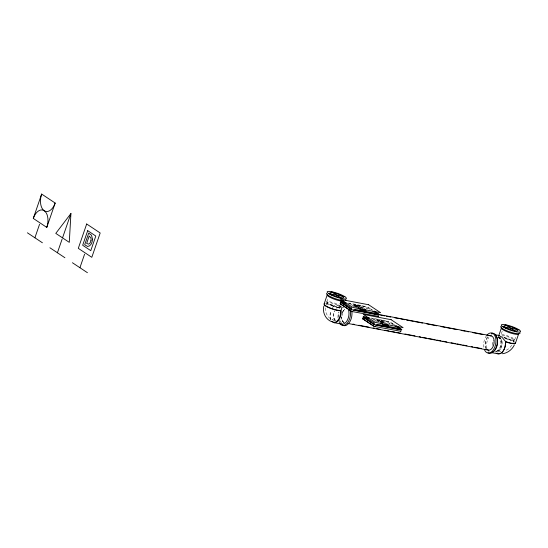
<?xml version="1.0" encoding="UTF-8"?>
<svg xmlns="http://www.w3.org/2000/svg" width="548" height="548" viewBox="0 0 548 548"><rect width="100%" height="100%" fill="white"/><g stroke="black" fill="none" stroke-linecap="round" stroke-linejoin="round"><path stroke-width="0.41" stroke-dasharray="2.74 2.06" d="M325.697 307.894C324.601 314.251 329.834 320.464 336.294 320.573M498.577 336.164L498.365 337.664M326.745 301.914L328.053 298.105M326.526 304.565L327.156 302.736M339.061 308.921L339.692 307.092A6.638 1.288 19 0 0 330.725 302.797A6.638 1.288 19 0 0 329.848 304.852A6.638 1.288 19 0 0 339.692 307.092M340.52 306.702A7.295 1.418 19 0 0 330.67 301.975A7.295 1.418 19 0 0 329.704 304.243A7.295 1.418 19 0 0 340.52 306.702L341.048 305.174M353.85 306.243L354.268 305.024L359.378 305.996L362.68 308.188M356.399 307.332L356.988 305.62L362.755 308.36M358.536 308.428L359.378 305.996M376.675 320.285L381.894 320.936L385.189 323.149M380.154 322.073L380.346 321.518L383.271 322.073L383.079 322.628L380.887 322.21M380.572 322.101L380.723 321.662L383.189 322.128L385.285 323.423M381.333 322.573L381.894 320.936M502.208 331.211L500.899 335.013A7.295 1.418 19 0 1 509.537 336.541A7.295 1.418 19 0 1 514.072 340.103A7.295 1.418 19 0 1 503.865 337.342M501.105 336.451L500.153 338.657L500.872 338.349M513.01 342.63L513.853 340.198M514.682 339.801L515.99 335.999M342.062 313.141L343.24 310.737L344.808 309.086L342.397 312.278M511.791 345.24L509.03 348.549L505.208 350.884M333.047 306.77L332.862 306.996A8.754 5.131 -79.2 0 1 333.492 306.332L334.205 305.674L337.184 305.072L340.89 305.688M499.708 350.028L500.043 349.631M497.995 337.308L498.721 336.801A9.117 1.774 19 0 1 499.166 336.725M356.988 305.62L356.173 306.168L358.159 307.483M339.575 307.229L340.39 306.846M513.729 340.329L514.551 339.952M498.755 337.349L498.927 337.273A8.754 1.699 19 0 1 499.92 337.184M500.858 351.679L496.981 351.117M348.316 303.325L368.359 307.49A195.033 114.333 -79.2 0 1 372.188 309.743M349.124 303.818L366.448 306.77A348.946 274.445 -56.4 0 0 348.439 303.051M351.604 305.01L366.372 307.818L369.688 309.647M352.816 306.031L366.564 308.75M354.44 306.784L356.632 307.202M357.358 307.339L358.817 307.62M339.253 306.962L340.822 307.257M341.61 307.407L343.959 307.853M499.31 338.054L500.804 338.335M338.616 307.51L337.047 307.209L338.185 307.62L338.897 308.798M371.654 318.443L390.868 322.45A195.033 114.333 -79.2 0 1 394.704 324.704M372.455 318.936L388.957 321.731A348.946 274.445 -56.4 0 0 370.955 318.011M373.298 319.813L388.881 322.772L392.197 324.608M383.182 322.327L380.257 321.772L383.175 322.361M375.325 320.991L390.108 324.101M339.048 321.772L343.754 322.662M365.968 308.531L367.146 308.908M388.484 323.491L389.655 323.868M332.451 319.703L332.965 319.84M333.711 320.046L334.198 320.176M333.883 306.01L333.252 305.784A8.754 1.699 19 0 0 325.204 304.099M344.534 322.813C342.301 322.306 341.555 319.779 341.418 317.772M343.993 322.662L341.918 320.244L341.438 317.456M372.435 310.202L368.359 307.49L368.297 308.12L370.277 309.435M394.265 324.711L390.868 322.45L390.806 323.08L393.443 324.834M362.584 308.456L359.283 306.264L354.172 305.291L356.817 307.051M385.1 323.416L381.798 321.224L376.688 320.251L379.326 322.005M354.268 305.024L358.228 307.654M382.203 322.45L382.648 322.751M380.723 321.662L381.792 322.375M376.784 319.97L379.422 321.731M341.411 306.154L341.753 306.729M326.834 302.332L327.238 303.119M501.516 339.876L501.687 340.39M333.91 318.237L334.081 318.751M330.691 319.183L330.786 319.463A9.117 5.343 -79.2 0 1 330.965 310.586M498.029 337.143A7.295 4.274 -79.2 0 1 500.975 344.98A7.295 4.274 -79.2 0 1 495.474 351.501M492.337 345.541A7.295 4.274 -79.2 0 1 493.727 340.164M497.981 337.424A7.001 4.103 -79.2 0 1 500.934 344.048A7.001 4.103 -79.2 0 1 496.618 351.145M492.816 343.096A7.001 4.103 -79.2 0 1 493.152 341.925M343.575 322.128A7.001 4.103 -79.2 0 1 341.582 317.395M341.877 314.401A7.001 4.103 -79.2 0 1 342.212 313.237M342.418 312.682A7.001 4.103 -79.2 0 1 344.85 309.346M504.194 337.904A8.754 1.699 19 0 1 513.709 341.774M504.208 337.458A9.117 1.774 19 0 1 514.668 341.89M486.562 348.884A7.295 4.274 -79.2 0 1 488.782 336.451M483.768 347.226A10.213 5.987 -79.2 0 1 486.179 336.15M485.453 348.658A10.213 5.987 -79.2 0 1 487.631 336.424M489.193 351.891A9.117 5.343 -79.2 0 1 488.611 351.412M486.939 348.247A9.117 5.343 -79.2 0 1 488.891 337.321M491.563 334.828A9.117 5.343 -79.2 0 1 492.282 334.554M497.762 337.383A7.295 4.274 -79.2 0 1 501.92 344.671A7.295 4.274 -79.2 0 1 495.803 351.521M498.796 338.027A6.638 3.891 -79.2 0 1 501.906 345.61A6.638 3.891 -79.2 0 1 496.022 350.741M503.153 336.986A7.295 1.418 19 0 1 502.523 336.643M501.982 335.547A6.638 1.288 19 0 1 510.688 337.863A6.638 1.288 19 0 1 512.907 340.5A6.638 1.288 19 0 1 504.009 337.958M495.919 352.289A9.117 5.343 -79.2 0 1 495.461 351.549M496.372 352.049A8.754 5.131 -79.2 0 1 495.926 351.337M325.594 303.606A9.117 1.774 19 0 1 333.396 305.38L334.205 305.674L333.705 306.079A9.117 5.343 -79.2 0 0 332.437 307.586M340.363 322.087A10.213 5.987 -79.2 0 1 339.794 319.861M339.342 322.772A10.213 5.987 -79.2 0 1 338.911 321.813M338.185 317.066A10.213 5.987 -79.2 0 1 339.109 311.867M336.417 308.045A7.295 4.274 -79.2 0 1 340.774 307.757M342.336 313.853A7.295 4.274 -79.2 0 1 342 315.73M341.726 316.634A7.295 4.274 -79.2 0 1 341.39 317.498M340.061 319.683A7.295 4.274 -79.2 0 1 339.534 320.238M335.177 320.525A7.295 4.274 -79.2 0 1 334.561 310.785M339.465 322.553A9.117 5.343 -79.2 0 1 339.007 321.813M338 317.867A9.117 5.343 -79.2 0 1 338.801 312.072M336.541 308.086A6.638 3.891 -79.2 0 1 340.383 308.682M335.801 320.443A6.638 3.891 -79.2 0 1 334.349 310.99M331.061 319.998A8.754 5.131 -79.2 0 1 330.862 310.654"/><path stroke-width="0.82" d="M341.911 307.414L341.226 309.963L340.397 310.531A8.754 1.699 19 0 1 329.8 308.12A8.754 1.699 19 0 1 324.772 304.167M70.925 213.521L69.288 242.36L55.786 233.386L70.925 213.521L62.541 237.873M323.868 306.044C322.245 312.257 325.526 319.491 331.711 321.683M33.277 218.419L41.662 194.067L55.17 203.041L46.779 227.399L33.277 218.419A13.131 7.699 -79.2 0 1 44.224 210.733A13.131 7.699 -79.2 0 0 55.17 203.041M34.901 237.791L39.566 224.262M57.41 252.758L62.075 239.229M79.926 267.719L84.584 254.19M324.087 304.024L327.231 294.886M383.264 324.697L382.059 323.498M386.504 324.026L388.374 325.67L383.292 324.642L380.648 322.888M498.831 335.424L501.393 327.992M515.469 343.103L518.614 333.972A9.117 1.774 19 0 1 508.743 332.417A9.117 1.774 19 0 1 501.557 327.8M514.387 344.856C512.209 349.569 507.599 353.152 502.393 353.734M340.329 303.763L351.193 311.161M364.078 309.236L363.262 309.784L360.988 308.935M378.339 316.449L377.908 316.484M499.07 335.588L501.893 337.171L506.071 342.021A8.754 1.699 19 0 0 514.901 342.822M340.664 303.791L339.945 303.736L352.008 311.524L378.442 316.354M362.995 318.648L362.461 318.696L373.489 326.094L375.113 326.704M363.173 318.751L362.742 318.785L374.517 326.485L400.951 331.314M400.424 331.444L400.698 331.252M328.718 293.639L344.904 296.715M502.811 326.731L518.99 329.807M345.021 302.702L340.493 302.195A195.033 114.333 -79.2 0 1 351.371 309.428L353.282 310.147A348.946 274.445 -56.4 0 1 378.826 315.004L379.237 314.723A195.033 114.333 -79.2 0 0 374.222 311.065M495.351 334.773L499.468 335.561M365.886 310.654L360.776 309.682L358.796 308.366M378.12 314.346L491.323 335.862M380.586 315.114L384.778 315.908M386.456 316.23L390.649 317.025M394.841 317.826L399.033 318.621M400.711 318.936L404.904 319.737M406.582 320.053L413.288 321.327M414.966 321.649L419.158 322.443M420.837 322.765L422.508 323.08M426.7 323.882L436.763 325.793M440.962 326.587L445.154 327.389M446.825 327.704L451.018 328.499M452.696 328.821L456.888 329.615M461.08 330.417L465.279 331.211M466.951 331.533L468.629 331.848M472.821 332.643L482.884 334.561M487.076 335.355L488.754 335.677M366.708 317.504L363.002 317.155A195.033 114.333 -79.2 0 1 373.88 324.389L375.791 325.108A348.946 274.445 -56.4 0 1 401.335 329.958L401.746 329.684A195.033 114.333 -79.2 0 0 396.06 325.581M383.374 324.382L388.484 325.354M352.974 324.115L354.652 324.437M358.844 325.231L368.907 327.149M373.099 327.944L374.77 328.259M376.449 328.581L380.641 329.375M384.833 330.177L389.032 330.971M390.703 331.293L394.896 332.088M396.574 332.403L400.766 333.205M404.958 333.999L415.021 335.91M419.213 336.712L420.891 337.027M422.57 337.349L426.762 338.143M428.44 338.465L435.146 339.739M436.825 340.055L441.017 340.856M442.695 341.171L446.887 341.966M451.079 342.767L455.272 343.562M456.95 343.884L461.142 344.678M462.82 345L467.012 345.795M471.205 346.589L472.883 346.911M474.561 347.226L481.267 348.501M485.46 349.302L487.138 349.617M347.891 323.45L488.761 350.227M334.054 322.676L341.89 324.163M492.077 352.713L498.344 353.905M345.836 303.195L340.904 301.921A348.946 274.445 -56.4 0 1 345.952 302.647M368.345 318.155L363.413 316.881A348.946 274.445 -56.4 0 1 369.297 317.737M352.604 311.744L351.432 311.367M505.681 324.786L516.189 331.766M376.517 312.915L379.237 314.723L372.914 311.196M397.67 326.971L401.746 329.684L394.765 325.711M364.66 309.504L365.982 310.38L360.872 309.408L358.892 308.092M331.526 291.68L342.027 298.66M27.4 232.804L42.408 242.778M49.909 247.771L64.917 257.745M72.418 262.732L87.427 272.705M340.568 310.456L340.637 311.079A8.754 5.131 -79.2 0 1 337.869 320.292A8.754 5.131 -79.2 0 1 332.006 321.306M46.779 227.399A13.131 7.699 -79.2 0 0 44.224 210.733A13.131 7.699 -79.2 0 1 41.662 194.067M515.36 342.582A9.117 1.774 19 0 1 506.16 341.747L505.352 341.452L505.509 342.411A8.754 5.131 -79.2 0 1 499.372 353.631M489.926 335.89A7.295 4.274 -79.2 0 1 494.084 343.185A7.295 4.274 -79.2 0 1 487.967 350.028M487.453 349.761A7.295 4.274 -79.2 0 1 486.987 349.377M486.864 335.239A10.213 5.987 -79.2 0 1 495.234 336.541A10.213 5.987 -79.2 0 1 492.7 350.754A10.213 5.987 -79.2 0 1 484.336 349.453M491.433 333.321A10.213 5.987 -79.2 0 1 497.152 344.192A10.213 5.987 -79.2 0 1 487.973 352.741M495.604 335.458A9.117 5.343 -79.2 0 1 497.276 344.843A9.117 5.343 -79.2 0 1 491.933 352.323M519.874 332.732A10.213 1.987 19 0 1 509.572 331.793A10.213 1.987 19 0 1 501.235 326.259M505.434 342.253A9.117 5.343 -79.2 0 1 502.865 351.46A9.117 5.343 -79.2 0 1 497.029 353.385M498.05 353.419A8.754 5.131 -79.2 0 1 497.44 353.104M343.986 301.188A9.117 1.774 19 0 1 333.479 298.9A9.117 1.774 19 0 1 327.396 294.701M324.56 303.702A9.117 1.774 19 0 0 329.8 307.812A9.117 1.774 19 0 0 340.842 310.326L341.151 311.024A9.117 5.343 -79.2 0 1 338.26 320.628A9.117 5.343 -79.2 0 1 332.156 321.676M351.837 311.401A10.213 5.987 -79.2 0 1 349.083 322.95A10.213 5.987 -79.2 0 1 341.897 324.567M350.145 309.969A10.213 5.987 -79.2 0 1 347.631 322.676A10.213 5.987 -79.2 0 1 339.856 323.601M348.357 309.421A9.117 5.343 -79.2 0 1 347.268 320.388A9.117 5.343 -79.2 0 1 340.582 323.649M345.713 299.626A10.213 1.987 19 0 1 345.309 300.571M343.37 300.633A10.213 1.987 19 0 1 331.78 297.269A10.213 1.987 19 0 1 326.731 293.303M92.482 239.202C92.386 242.12 91.043 246.223 87.639 246.463L84.687 244.757L88.701 233.099L91.502 235.222L92.482 239.202M351.679 308.092L351.371 309.428L340.493 302.195L345.076 303.708L351.679 308.092M374.188 323.053L373.88 324.389L363.002 317.155L367.585 318.669L374.188 323.053M90.961 240.572L90.29 242.517A4.117 2.411 -79.2 0 1 88.612 244.12L86.653 243.449L89.201 236.051L90.804 237.743A4.117 2.411 -79.2 0 1 90.961 240.572M86.68 223.995L78.296 248.347L91.804 257.32L100.188 232.969L86.68 223.995M87.707 230.66L82.673 245.271L90.776 250.655L95.811 236.044L87.707 230.66M355.214 309.428L353.282 310.147L378.826 315.004L374.14 313.024L355.214 309.428M377.723 324.389L375.791 325.108L401.335 329.958L396.649 327.985L377.723 324.389M368.612 304.736L340.746 299.441L352.754 307.421L380.62 312.716L368.612 304.736M391.121 319.696L363.262 314.401L375.264 322.382L403.129 327.677L391.121 319.696M505.434 328.184A10.213 1.987 19 0 0 520.579 331.629A10.213 1.987 19 0 0 506.79 325.019A10.213 1.987 19 0 0 505.434 328.184M507.01 328.211A7.295 1.418 19 0 0 517.826 330.67A7.295 1.418 19 0 0 507.975 325.95A7.295 1.418 19 0 0 507.01 328.211M331.28 295.084A10.213 1.987 19 0 0 346.425 298.523A10.213 1.987 19 0 0 332.629 291.913A10.213 1.987 19 0 0 331.28 295.084M332.848 295.105A7.295 1.418 19 0 0 343.665 297.564A7.295 1.418 19 0 0 333.814 292.844A7.295 1.418 19 0 0 332.848 295.105"/></g></svg>
